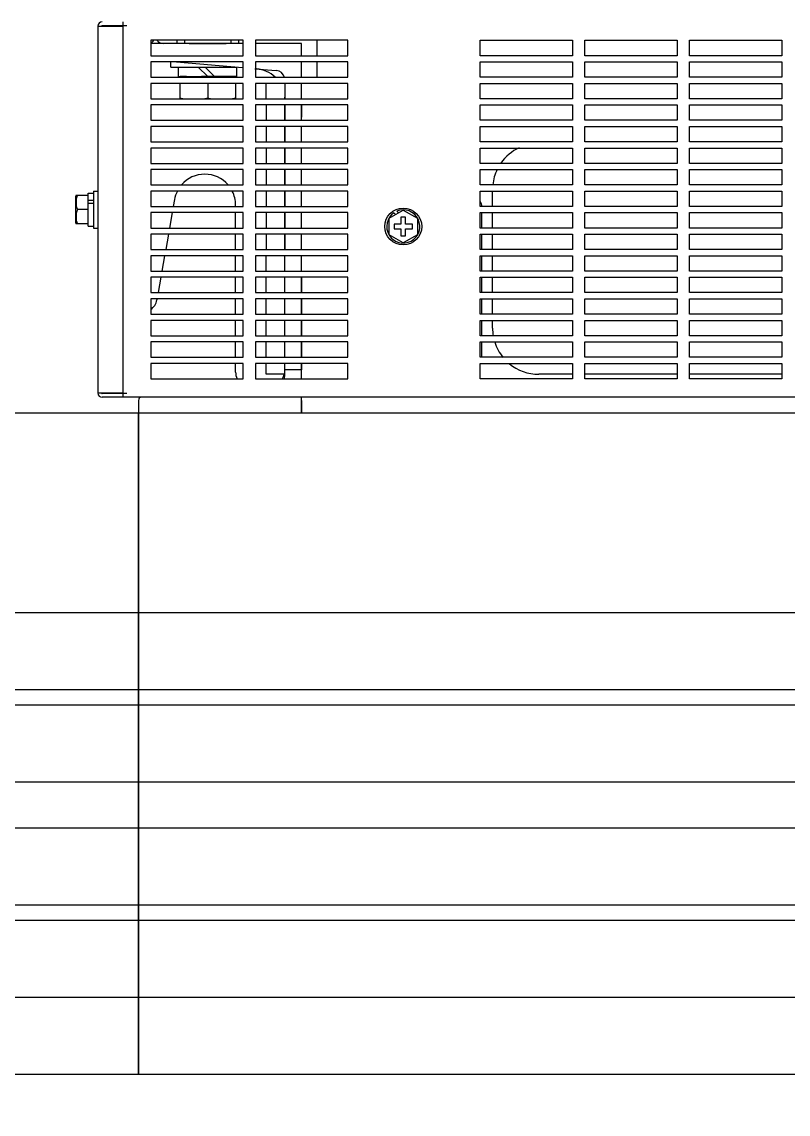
# Model space of a CAD drawing. Extents: x 61367 to 140945, y -1257 to 25588.
# Drawn here: x 91439 to 91687.9, y 13743.5 to 14098.4 of the extents above; entities that cross this region are included whole.
import ezdxf

# ---------------------------------------------------------------- set-up
doc = ezdxf.new("R2010")
doc.units = 0
doc.header["$MEASUREMENT"] = 0
doc.layers.get('0').update_dxf_attribs({"linetype": 'CONTINUOUS'})
for name, color, linetype in [('2401-00300-M6-16HWMC_0', 7, 'CONTINUOUS'), ('2401-00332-S-M12-30HM_0', 7, 'CONTINUOUS'), ('2404-00032-S-D12D24-P_0', 7, 'CONTINUOUS'), ('2404-00038-S-D12_0', 7, 'CONTINUOUS'), ('4212-73755_4_0', 7, 'CONTINUOUS'), ('4212-88600-1_0', 7, 'CONTINUOUS'), ('4212-88600-2_1_0', 7, 'CONTINUOUS'), ('4212-88600-4_0', 7, 'CONTINUOUS'), ('4212-88600-6_0', 7, 'CONTINUOUS'), ('4212-L0877_1_0', 7, 'CONTINUOUS'), ('4215-06931_0', 7, 'CONTINUOUS'), ('4215-06932_0', 7, 'CONTINUOUS'), ('4215-06934_0', 7, 'CONTINUOUS'), ('4215-07850_2_0', 7, 'CONTINUOUS'), ('CORNER_FITTING-1_041_0', 7, 'CONTINUOUS'), ('CORNER_FITTING-2_041_0', 7, 'CONTINUOUS')]:
    doc.layers.add(name, color=color, linetype=linetype)
doc.layers.add('THICK', color=7, linetype='CONTINUOUS', lineweight=0)

# ---------------------------------------------------------------- blocks, each defined once
blk = doc.blocks.new('RYHTHYT')
at = {"layer": '2401-00300-M6-16HWMC_0', "color": 7, "linetype": 'Continuous'}
for p, q in [((-33462.79, -69660.52), (-33462.79, -69651.81)), ((-33462.75, -69651.53), (-33458.79, -69651.53)), ((-33458.79, -69650.79), (-33457.14, -69650.79)), ((-33458.79, -69661.54), (-33458.79, -69650.79)), ((-33458.79, -69653.15), (-33457.14, -69653.15)), ((-33457.14, -69650.16), (-33455.69, -69650.16)), ((-33457.14, -69650.16), (-33457.14, -69662.16)), ((-33458.79, -69656.16), (-33462.27, -69656.16)), ((-33458.79, -69654.07), (-33457.14, -69654.07)), ((-33361.12, -69658.99), (-33356.49, -69656.31)), ((-33358.08, -69657.23), (-33358.59, -69656.72)), ((-33356.49, -69656.31), (-33351.85, -69658.99)), ((-33361.12, -69664.34), (-33361.12, -69658.99)), ((-33359.5, -69657.21), (-33358.97, -69657.74)), ((-33355.74, -69658.66), (-33357.24, -69658.66)), ((-33357.24, -69658.66), (-33357.24, -69660.91)), ((-33355.74, -69660.91), (-33355.74, -69658.66)), ((-33351.85, -69658.99), (-33351.85, -69664.34)), ((-33458.79, -69660.8), (-33462.75, -69660.8)), ((-33458.79, -69661.54), (-33457.14, -69661.54)), ((-33457.14, -69662.16), (-33455.69, -69662.16)), ((-33357.24, -69660.91), (-33359.49, -69660.91)), ((-33359.49, -69660.91), (-33359.49, -69662.41)), ((-33359.49, -69662.41), (-33357.24, -69662.41)), ((-33357.24, -69662.41), (-33357.24, -69664.66)), ((-33353.49, -69660.91), (-33355.74, -69660.91)), ((-33355.74, -69662.41), (-33353.49, -69662.41)), ((-33355.74, -69664.66), (-33355.74, -69662.41)), ((-33353.49, -69662.41), (-33353.49, -69660.91)), ((-33356.49, -69667.02), (-33361.12, -69664.34)), ((-33357.24, -69664.66), (-33355.74, -69664.66)), ((-33351.85, -69664.34), (-33356.49, -69667.02))]:
    blk.add_line(p, q, dxfattribs=at)
blk.add_circle((-33356.49, -69661.66), 6, dxfattribs=at)
for centre, radius, start, end in [((-33461.57, -69651.81), 1.22, 166.608, 180), ((-33356.49, -69661.66), 5.38, 124.1123, 112.9799), ((-33461.57, -69660.52), 1.22, 180, 193.392)]:
    blk.add_arc(centre, radius, start, end, dxfattribs=at)
for points, knots in [([(-33462.27, -69651.53), (-33462.52, -69651.84), (-33462.74, -69652.66), (-33462.76, -69653.85), (-33462.74, -69655.03), (-33462.52, -69655.86), (-33462.27, -69656.16)], [0, 0, 0, 0, 0.250791, 0.499999, 0.749207, 1, 1, 1, 1]), ([(-33462.27, -69656.16), (-33462.52, -69656.47), (-33462.74, -69657.3), (-33462.76, -69658.48), (-33462.74, -69659.67), (-33462.52, -69660.49), (-33462.27, -69660.8)], [0, 0, 0, 0, 0.250792, 0.5, 0.749207, 1, 1, 1, 1])]:
    blk.add_open_spline(points, degree=3, knots=knots, dxfattribs=at)
at = {"layer": '2401-00332-S-M12-30HM_0', "color": 7, "linetype": 'Continuous'}
for p, q in [((-33426.94, -69612.96), (-33428.99, -69612.96)), ((-33428.99, -69612.96), (-33428.99, -69613.16)), ((-33417.78, -69612.96), (-33422.06, -69612.96)), ((-33419.99, -69612.96), (-33419.99, -69613.16)), ((-33410.99, -69612.96), (-33413.05, -69612.96)), ((-33410.99, -69612.96), (-33410.99, -69613.16)), ((-33428.99, -69620.16), (-33428.99, -69615.16)), ((-33419.99, -69615.16), (-33419.99, -69619.96)), ((-33410.99, -69615.16), (-33410.99, -69620.16))]:
    blk.add_line(p, q, dxfattribs=at)
for centre, start, end in [((-33423.31, -69593.01), 258.0949, 260.4341), ((-33425.67, -69593.01), 279.5659, 281.9051), ((-33414.31, -69593.01), 258.0949, 260.4341), ((-33416.67, -69593.01), 279.5659, 281.9051)]:
    blk.add_arc(centre, 27.54, start, end, dxfattribs=at)
at = {"layer": '2404-00032-S-D12D24-P_0', "color": 7, "linetype": 'Continuous'}
for q in [(-33431.99, -69608.16), (-33410.71, -69609.86)]:
    blk.add_line((-33431.99, -69609.86), q, dxfattribs=at)
at = {"layer": '2404-00038-S-D12_0', "color": 7, "linetype": 'Continuous'}
for p, q in [((-33429.44, -69612.96), (-33429.44, -69609.86)), ((-33423.09, -69609.86), (-33419.99, -69612.96)), ((-33420.88, -69609.86), (-33417.78, -69612.96)), ((-33410.54, -69612.96), (-33410.54, -69609.88)), ((-33429.44, -69612.96), (-33428.99, -69612.96)), ((-33426.94, -69612.96), (-33422.06, -69612.96)), ((-33413.05, -69612.96), (-33417.78, -69612.96)), ((-33410.54, -69612.96), (-33410.99, -69612.96))]:
    blk.add_line(p, q, dxfattribs=at)
at = {"layer": '4212-73755_4_0', "color": 7, "linetype": 'Continuous'}
blk.add_arc((-33439.49, -69599.66), 2.5, 293.852, 323.0199, dxfattribs=at)
at = {"layer": '4212-88600-1_0', "color": 7, "linetype": 'Continuous'}
for p, q in [((-33408.49, -69602.16), (-33438.49, -69602.16)), ((-33389.49, -69602.16), (-33404.49, -69602.16)), ((-33389.49, -69606.16), (-33389.49, -69602.16)), ((-33430.14, -69608.16), (-33408.65, -69610.05)), ((-33404.68, -69610.39), (-33397.73, -69611)), ((-33389.49, -69613.16), (-33389.49, -69608.16)), ((-33394.99, -69615.16), (-33394.99, -69620.16)), ((-33389.49, -69620.16), (-33389.49, -69615.16)), ((-33394.99, -69622.16), (-33394.99, -69627.16)), ((-33389.49, -69627.16), (-33389.49, -69622.16)), ((-33394.99, -69629.16), (-33394.99, -69634.16)), ((-33389.49, -69634.16), (-33389.49, -69629.16)), ((-33394.99, -69636.16), (-33394.99, -69641.16)), ((-33389.49, -69641.16), (-33389.49, -69636.16)), ((-33394.99, -69643.16), (-33394.99, -69648.16)), ((-33389.49, -69648.16), (-33389.49, -69643.16)), ((-33394.99, -69650.16), (-33394.99, -69655.16)), ((-33389.49, -69655.16), (-33389.49, -69650.16)), ((-33394.99, -69657.16), (-33394.99, -69662.16)), ((-33389.49, -69662.16), (-33389.49, -69657.16)), ((-33394.99, -69664.16), (-33394.99, -69669.16)), ((-33389.49, -69669.16), (-33389.49, -69664.16)), ((-33394.99, -69676.16), (-33394.99, -69671.16)), ((-33389.49, -69676.16), (-33389.49, -69671.16)), ((-33394.99, -69683.16), (-33394.99, -69678.16)), ((-33389.49, -69683.16), (-33389.49, -69678.16)), ((-33394.99, -69690.16), (-33394.99, -69685.16)), ((-33389.49, -69690.16), (-33389.49, -69685.16)), ((-33394.99, -69697.16), (-33394.99, -69692.16)), ((-33389.49, -69697.16), (-33389.49, -69692.16)), ((-33394.99, -69704.16), (-33394.99, -69699.16)), ((-33389.49, -69704.16), (-33389.49, -69699.16)), ((-33394.99, -69710.34), (-33394.99, -69706.16)), ((-33389.49, -69711.16), (-33389.49, -69706.16)), ((-33389.49, -69708.23), (-33394.99, -69708.23)), ((-33389.49, -69722.16), (-33389.49, -69717.16)), ((-33442.49, -69718.16), (-33442.49, -69722.16)), ((-33442.49, -69722.16), (-33389.49, -69722.16))]:
    blk.add_line(p, q, dxfattribs=at)
for centre, radius, start, end in [((-33397.99, -69613.99), 3, 16.0016, 85), ((-33397.99, -69710.34), 3, 344.0098, 0), ((-33441.49, -69718.16), 1, 95, 180)]:
    blk.add_arc(centre, radius, start, end, dxfattribs=at)
at = {"layer": '4212-88600-2_1_0', "color": 7, "linetype": 'Continuous'}
for p, q in [((-33389.49, -69622.16), (-33389.49, -69626.17)), ((-33327.49, -69655.16), (-33327.49, -69650.16)), ((-33327.49, -69662.16), (-33327.49, -69657.16)), ((-33327.49, -69669.16), (-33327.49, -69664.16)), ((-33327.49, -69676.16), (-33327.49, -69671.16)), ((-33389.49, -69678.16), (-33389.49, -69683.16)), ((-33327.49, -69683.16), (-33327.49, -69678.16)), ((-33389.49, -69685.16), (-33389.49, -69690.16)), ((-33327.49, -69690.16), (-33327.49, -69685.16)), ((-33389.49, -69692.16), (-33389.49, -69697.16)), ((-33327.49, -69694.66), (-33327.49, -69692.16)), ((-33389.49, -69699.16), (-33389.49, -69704.16)), ((-33389.49, -69706.16), (-33389.49, -69708.23)), ((-33301.49, -69709.66), (-33312.49, -69709.66)), ((-33267.49, -69709.66), (-33297.49, -69709.66)), ((-33233.49, -69709.66), (-33263.49, -69709.66)), ((-33389.49, -69718.16), (-33389.49, -69722.16)), ((-33389.49, -69722.16), (-32665.49, -69722.16))]:
    blk.add_line(p, q, dxfattribs=at)
for centre, start, end in [((-33312.49, -69649.66), 114.9111, 145.185), ((-33312.49, -69649.66), 154.1309, 174.1396), ((-33312.49, -69694.66), 180, 189.7122), ((-33312.49, -69694.66), 197.5452, 219.6682), ((-33312.49, -69694.66), 230.6116, 270)]:
    blk.add_arc(centre, 15, start, end, dxfattribs=at)
at = {"layer": '4212-88600-4_0', "color": 7, "linetype": 'Continuous'}
for p, q in [((-33400.99, -69620.16), (-33400.99, -69615.16)), ((-33394.99, -69620.16), (-33394.99, -69619.66)), ((-33400.99, -69622.16), (-33400.99, -69627.16)), ((-33394.99, -69627.16), (-33394.99, -69622.16)), ((-33400.99, -69629.16), (-33400.99, -69634.16)), ((-33394.99, -69634.16), (-33394.99, -69629.16)), ((-33400.99, -69636.16), (-33400.99, -69641.16)), ((-33394.99, -69641.16), (-33394.99, -69636.16)), ((-33400.99, -69643.16), (-33400.99, -69648.16)), ((-33394.99, -69648.16), (-33394.99, -69643.16)), ((-33400.99, -69650.16), (-33400.99, -69655.16)), ((-33394.99, -69655.16), (-33394.99, -69650.16)), ((-33400.99, -69657.16), (-33400.99, -69662.16)), ((-33394.99, -69662.16), (-33394.99, -69657.16)), ((-33400.99, -69664.16), (-33400.99, -69669.16)), ((-33394.99, -69669.16), (-33394.99, -69664.16)), ((-33400.99, -69676.16), (-33400.99, -69671.16)), ((-33394.99, -69676.16), (-33394.99, -69671.16)), ((-33400.99, -69683.16), (-33400.99, -69678.16)), ((-33394.99, -69683.16), (-33394.99, -69678.16)), ((-33400.99, -69690.16), (-33400.99, -69685.16)), ((-33394.99, -69690.16), (-33394.99, -69685.16)), ((-33400.99, -69697.16), (-33400.99, -69692.16)), ((-33394.99, -69697.16), (-33394.99, -69692.16)), ((-33400.99, -69704.16), (-33400.99, -69699.16)), ((-33394.99, -69704.16), (-33394.99, -69699.16)), ((-33400.99, -69709.66), (-33400.99, -69706.16)), ((-33394.99, -69709.66), (-33400.99, -69709.66))]:
    blk.add_line(p, q, dxfattribs=at)
at = {"layer": '4212-88600-6_0', "color": 7, "linetype": 'Continuous'}
for p, q in [((-33430.79, -69652.93), (-33431.18, -69655.16)), ((-33410.94, -69655.16), (-33410.94, -69654.66)), ((-33431.53, -69657.16), (-33432.41, -69662.16)), ((-33410.94, -69662.16), (-33410.94, -69657.16)), ((-33432.77, -69664.16), (-33433.65, -69669.16)), ((-33410.94, -69669.16), (-33410.94, -69664.16)), ((-33434, -69671.16), (-33434.88, -69676.16)), ((-33410.94, -69676.16), (-33410.94, -69671.16)), ((-33435.24, -69678.16), (-33436.12, -69683.16)), ((-33410.94, -69683.16), (-33410.94, -69678.16)), ((-33436.47, -69685.16), (-33436.53, -69685.53)), ((-33410.94, -69690.16), (-33410.94, -69685.16)), ((-33410.94, -69697.16), (-33410.94, -69692.16)), ((-33410.94, -69704.16), (-33410.94, -69699.16)), ((-33410.94, -69709.03), (-33410.94, -69706.16))]:
    blk.add_line(p, q, dxfattribs=at)
for centre, radius, start, end in [((-33404.99, -69620.4), 10, 46.6257, 85), ((-33420.94, -69654.66), 10, 40.7735, 139.2608), ((-33420.94, -69654.66), 10, 153.1145, 170), ((-33420.94, -69654.66), 10, 0, 26.8762), ((-33441.46, -69684.66), 5, 306.6746, 350), ((-33405.94, -69709.03), 5, 180, 205.3709), ((-33399.99, -69708.51), 5, 327.7107, 346.5857)]:
    blk.add_arc(centre, radius, start, end, dxfattribs=at)
at = {"layer": '4212-L0877_1_0', "color": 7, "linetype": 'Continuous'}
blk.add_arc((-33434.49, -69599.66), 2.5, 216.9796, 270, dxfattribs=at)
at = {"layer": '4215-06931_0', "color": 7, "linetype": 'Continuous'}
for p, q in [((-33454.29, -69596.36), (-33447.49, -69596.36)), ((-33455.69, -69596.56), (-33447.49, -69596.56)), ((-33455.69, -69596.56), (-33455.69, -69715.76)), ((-33455.69, -69715.76), (-33447.49, -69715.76)), ((-33447.49, -69715.96), (-33454.29, -69715.96)), ((-33447.49, -69717.16), (-33454.29, -69717.16))]:
    blk.add_line(p, q, dxfattribs=at)
for centre, radius, start, end in [((-33454.29, -69596.56), 1.4, 90, 180), ((-33454.29, -69596.56), 0.2, 90, 180), ((-33454.29, -69715.76), 1.4, 180, 270), ((-33454.29, -69715.76), 0.2, 180, 270)]:
    blk.add_arc(centre, radius, start, end, dxfattribs=at)
at = {"layer": '4215-06932_0', "color": 7, "linetype": 'Continuous'}
for p, q in [((-33330.99, -69662.16), (-33330.99, -69657.16)), ((-33330.99, -69669.16), (-33330.99, -69664.16)), ((-33330.99, -69676.16), (-33330.99, -69671.16)), ((-33330.99, -69683.16), (-33330.99, -69678.16)), ((-33330.99, -69690.16), (-33330.99, -69685.16)), ((-33330.99, -69697.16), (-33330.99, -69692.16)), ((-33330.99, -69704.16), (-33330.99, -69699.16))]:
    blk.add_line(p, q, dxfattribs=at)
blk.add_arc((-33333.99, -69655.16), 3, 0, 33.0692, dxfattribs=at)
at = {"layer": '4215-06934_0', "color": 7, "linetype": 'Continuous'}
for p, q in [((-33447.49, -69717.16), (-33447.49, -69595.16)), ((-33447.49, -69596.36), (-33446.29, -69596.36)), ((-33408.49, -69601.16), (-33438.49, -69601.16)), ((-33438.49, -69601.16), (-33438.49, -69606.16)), ((-33408.49, -69606.16), (-33408.49, -69601.16)), ((-33374.49, -69601.16), (-33404.49, -69601.16)), ((-33404.49, -69601.16), (-33404.49, -69606.16)), ((-33374.49, -69606.16), (-33374.49, -69601.16)), ((-33331.49, -69601.16), (-33301.49, -69601.16)), ((-33331.49, -69606.16), (-33331.49, -69601.16)), ((-33301.49, -69601.16), (-33301.49, -69606.16)), ((-33297.49, -69601.16), (-33267.49, -69601.16)), ((-33297.49, -69606.16), (-33297.49, -69601.16)), ((-33267.49, -69601.16), (-33267.49, -69606.16)), ((-33263.49, -69601.16), (-33233.49, -69601.16)), ((-33263.49, -69606.16), (-33263.49, -69601.16)), ((-33233.49, -69601.16), (-33233.49, -69606.16)), ((-33438.49, -69606.16), (-33408.49, -69606.16)), ((-33404.49, -69606.16), (-33374.49, -69606.16)), ((-33301.49, -69606.16), (-33331.49, -69606.16)), ((-33267.49, -69606.16), (-33297.49, -69606.16)), ((-33233.49, -69606.16), (-33263.49, -69606.16)), ((-33408.49, -69608.16), (-33438.49, -69608.16)), ((-33438.49, -69608.16), (-33438.49, -69613.16)), ((-33408.49, -69613.16), (-33408.49, -69608.16)), ((-33374.49, -69608.16), (-33404.49, -69608.16)), ((-33404.49, -69608.16), (-33404.49, -69613.16)), ((-33374.49, -69613.16), (-33374.49, -69608.16)), ((-33331.49, -69608.16), (-33301.49, -69608.16)), ((-33331.49, -69613.16), (-33331.49, -69608.16)), ((-33301.49, -69608.16), (-33301.49, -69613.16)), ((-33297.49, -69608.16), (-33267.49, -69608.16)), ((-33297.49, -69613.16), (-33297.49, -69608.16)), ((-33267.49, -69608.16), (-33267.49, -69613.16)), ((-33263.49, -69608.16), (-33233.49, -69608.16)), ((-33263.49, -69613.16), (-33263.49, -69608.16)), ((-33233.49, -69608.16), (-33233.49, -69613.16)), ((-33438.49, -69613.16), (-33408.49, -69613.16)), ((-33404.49, -69613.16), (-33374.49, -69613.16)), ((-33301.49, -69613.16), (-33331.49, -69613.16)), ((-33267.49, -69613.16), (-33297.49, -69613.16)), ((-33233.49, -69613.16), (-33263.49, -69613.16)), ((-33408.49, -69615.16), (-33438.49, -69615.16)), ((-33438.49, -69615.16), (-33438.49, -69620.16)), ((-33408.49, -69620.16), (-33408.49, -69615.16)), ((-33374.49, -69615.16), (-33404.49, -69615.16)), ((-33404.49, -69615.16), (-33404.49, -69620.16)), ((-33374.49, -69620.16), (-33374.49, -69615.16)), ((-33331.49, -69615.16), (-33301.49, -69615.16)), ((-33331.49, -69620.16), (-33331.49, -69615.16)), ((-33301.49, -69615.16), (-33301.49, -69620.16)), ((-33297.49, -69615.16), (-33267.49, -69615.16)), ((-33297.49, -69620.16), (-33297.49, -69615.16)), ((-33267.49, -69615.16), (-33267.49, -69620.16)), ((-33263.49, -69615.16), (-33233.49, -69615.16)), ((-33263.49, -69620.16), (-33263.49, -69615.16)), ((-33233.49, -69615.16), (-33233.49, -69620.16)), ((-33438.49, -69620.16), (-33408.49, -69620.16)), ((-33404.49, -69620.16), (-33374.49, -69620.16)), ((-33301.49, -69620.16), (-33331.49, -69620.16)), ((-33267.49, -69620.16), (-33297.49, -69620.16)), ((-33233.49, -69620.16), (-33263.49, -69620.16)), ((-33408.49, -69622.16), (-33438.49, -69622.16)), ((-33438.49, -69622.16), (-33438.49, -69627.16)), ((-33408.49, -69627.16), (-33408.49, -69622.16)), ((-33374.49, -69622.16), (-33404.49, -69622.16)), ((-33404.49, -69622.16), (-33404.49, -69627.16)), ((-33374.49, -69627.16), (-33374.49, -69622.16)), ((-33331.49, -69622.16), (-33301.49, -69622.16)), ((-33331.49, -69627.16), (-33331.49, -69622.16)), ((-33301.49, -69622.16), (-33301.49, -69627.16)), ((-33297.49, -69622.16), (-33267.49, -69622.16)), ((-33297.49, -69627.16), (-33297.49, -69622.16)), ((-33267.49, -69622.16), (-33267.49, -69627.16)), ((-33263.49, -69622.16), (-33233.49, -69622.16)), ((-33263.49, -69627.16), (-33263.49, -69622.16)), ((-33233.49, -69622.16), (-33233.49, -69627.16)), ((-33438.49, -69627.16), (-33408.49, -69627.16)), ((-33404.49, -69627.16), (-33374.49, -69627.16)), ((-33301.49, -69627.16), (-33331.49, -69627.16)), ((-33267.49, -69627.16), (-33297.49, -69627.16)), ((-33233.49, -69627.16), (-33263.49, -69627.16)), ((-33408.49, -69629.16), (-33438.49, -69629.16)), ((-33438.49, -69629.16), (-33438.49, -69634.16)), ((-33408.49, -69634.16), (-33408.49, -69629.16)), ((-33374.49, -69629.16), (-33404.49, -69629.16)), ((-33404.49, -69629.16), (-33404.49, -69634.16)), ((-33374.49, -69634.16), (-33374.49, -69629.16)), ((-33331.49, -69629.16), (-33301.49, -69629.16)), ((-33331.49, -69634.16), (-33331.49, -69629.16)), ((-33301.49, -69629.16), (-33301.49, -69634.16)), ((-33297.49, -69629.16), (-33267.49, -69629.16)), ((-33297.49, -69634.16), (-33297.49, -69629.16)), ((-33267.49, -69629.16), (-33267.49, -69634.16)), ((-33263.49, -69629.16), (-33233.49, -69629.16)), ((-33263.49, -69634.16), (-33263.49, -69629.16)), ((-33233.49, -69629.16), (-33233.49, -69634.16)), ((-33438.49, -69634.16), (-33408.49, -69634.16)), ((-33404.49, -69634.16), (-33374.49, -69634.16)), ((-33301.49, -69634.16), (-33331.49, -69634.16)), ((-33267.49, -69634.16), (-33297.49, -69634.16)), ((-33233.49, -69634.16), (-33263.49, -69634.16)), ((-33408.49, -69636.16), (-33438.49, -69636.16)), ((-33438.49, -69636.16), (-33438.49, -69641.16)), ((-33408.49, -69641.16), (-33408.49, -69636.16)), ((-33374.49, -69636.16), (-33404.49, -69636.16)), ((-33404.49, -69636.16), (-33404.49, -69641.16)), ((-33374.49, -69641.16), (-33374.49, -69636.16)), ((-33331.49, -69636.16), (-33301.49, -69636.16)), ((-33331.49, -69641.16), (-33331.49, -69636.16)), ((-33301.49, -69636.16), (-33301.49, -69641.16)), ((-33297.49, -69636.16), (-33267.49, -69636.16)), ((-33297.49, -69641.16), (-33297.49, -69636.16)), ((-33267.49, -69636.16), (-33267.49, -69641.16)), ((-33263.49, -69636.16), (-33233.49, -69636.16)), ((-33263.49, -69641.16), (-33263.49, -69636.16)), ((-33233.49, -69636.16), (-33233.49, -69641.16)), ((-33438.49, -69641.16), (-33408.49, -69641.16)), ((-33404.49, -69641.16), (-33374.49, -69641.16)), ((-33301.49, -69641.16), (-33331.49, -69641.16)), ((-33267.49, -69641.16), (-33297.49, -69641.16)), ((-33233.49, -69641.16), (-33263.49, -69641.16)), ((-33408.49, -69643.16), (-33438.49, -69643.16)), ((-33438.49, -69643.16), (-33438.49, -69648.16)), ((-33408.49, -69648.16), (-33408.49, -69643.16)), ((-33374.49, -69643.16), (-33404.49, -69643.16)), ((-33404.49, -69643.16), (-33404.49, -69648.16)), ((-33374.49, -69648.16), (-33374.49, -69643.16)), ((-33331.49, -69643.16), (-33301.49, -69643.16)), ((-33331.49, -69648.16), (-33331.49, -69643.16)), ((-33301.49, -69643.16), (-33301.49, -69648.16)), ((-33297.49, -69643.16), (-33267.49, -69643.16)), ((-33297.49, -69648.16), (-33297.49, -69643.16)), ((-33267.49, -69643.16), (-33267.49, -69648.16)), ((-33263.49, -69643.16), (-33233.49, -69643.16)), ((-33263.49, -69648.16), (-33263.49, -69643.16)), ((-33233.49, -69643.16), (-33233.49, -69648.16)), ((-33438.49, -69648.16), (-33408.49, -69648.16)), ((-33404.49, -69648.16), (-33374.49, -69648.16)), ((-33301.49, -69648.16), (-33331.49, -69648.16)), ((-33267.49, -69648.16), (-33297.49, -69648.16)), ((-33233.49, -69648.16), (-33263.49, -69648.16)), ((-33408.49, -69650.16), (-33438.49, -69650.16)), ((-33438.49, -69650.16), (-33438.49, -69655.16)), ((-33408.49, -69655.16), (-33408.49, -69650.16)), ((-33374.49, -69650.16), (-33404.49, -69650.16)), ((-33404.49, -69650.16), (-33404.49, -69655.16)), ((-33374.49, -69655.16), (-33374.49, -69650.16)), ((-33331.49, -69650.16), (-33301.49, -69650.16)), ((-33331.49, -69655.16), (-33331.49, -69650.16)), ((-33301.49, -69650.16), (-33301.49, -69655.16)), ((-33297.49, -69650.16), (-33267.49, -69650.16)), ((-33297.49, -69655.16), (-33297.49, -69650.16)), ((-33267.49, -69650.16), (-33267.49, -69655.16)), ((-33263.49, -69650.16), (-33233.49, -69650.16)), ((-33263.49, -69655.16), (-33263.49, -69650.16)), ((-33233.49, -69650.16), (-33233.49, -69655.16)), ((-33438.49, -69655.16), (-33408.49, -69655.16)), ((-33404.49, -69655.16), (-33374.49, -69655.16)), ((-33301.49, -69655.16), (-33331.49, -69655.16)), ((-33267.49, -69655.16), (-33297.49, -69655.16)), ((-33233.49, -69655.16), (-33263.49, -69655.16)), ((-33408.49, -69657.16), (-33438.49, -69657.16)), ((-33438.49, -69657.16), (-33438.49, -69662.16)), ((-33408.49, -69662.16), (-33408.49, -69657.16)), ((-33374.49, -69657.16), (-33404.49, -69657.16)), ((-33404.49, -69657.16), (-33404.49, -69662.16)), ((-33374.49, -69662.16), (-33374.49, -69657.16)), ((-33331.49, -69657.16), (-33301.49, -69657.16)), ((-33331.49, -69662.16), (-33331.49, -69657.16)), ((-33301.49, -69657.16), (-33301.49, -69662.16)), ((-33297.49, -69657.16), (-33267.49, -69657.16)), ((-33297.49, -69662.16), (-33297.49, -69657.16)), ((-33267.49, -69657.16), (-33267.49, -69662.16)), ((-33263.49, -69657.16), (-33233.49, -69657.16)), ((-33263.49, -69662.16), (-33263.49, -69657.16)), ((-33233.49, -69657.16), (-33233.49, -69662.16)), ((-33438.49, -69662.16), (-33408.49, -69662.16)), ((-33404.49, -69662.16), (-33374.49, -69662.16)), ((-33301.49, -69662.16), (-33331.49, -69662.16)), ((-33267.49, -69662.16), (-33297.49, -69662.16)), ((-33233.49, -69662.16), (-33263.49, -69662.16)), ((-33408.49, -69664.16), (-33438.49, -69664.16)), ((-33438.49, -69664.16), (-33438.49, -69669.16)), ((-33408.49, -69669.16), (-33408.49, -69664.16)), ((-33374.49, -69664.16), (-33404.49, -69664.16)), ((-33404.49, -69664.16), (-33404.49, -69669.16)), ((-33374.49, -69669.16), (-33374.49, -69664.16)), ((-33331.49, -69664.16), (-33301.49, -69664.16)), ((-33331.49, -69669.16), (-33331.49, -69664.16)), ((-33301.49, -69664.16), (-33301.49, -69669.16)), ((-33297.49, -69664.16), (-33267.49, -69664.16)), ((-33297.49, -69669.16), (-33297.49, -69664.16)), ((-33267.49, -69664.16), (-33267.49, -69669.16)), ((-33263.49, -69664.16), (-33233.49, -69664.16)), ((-33263.49, -69669.16), (-33263.49, -69664.16)), ((-33233.49, -69664.16), (-33233.49, -69669.16)), ((-33438.49, -69669.16), (-33408.49, -69669.16)), ((-33404.49, -69669.16), (-33374.49, -69669.16)), ((-33301.49, -69669.16), (-33331.49, -69669.16)), ((-33267.49, -69669.16), (-33297.49, -69669.16)), ((-33233.49, -69669.16), (-33263.49, -69669.16)), ((-33408.49, -69671.16), (-33438.49, -69671.16)), ((-33438.49, -69671.16), (-33438.49, -69676.16)), ((-33408.49, -69676.16), (-33408.49, -69671.16)), ((-33374.49, -69671.16), (-33404.49, -69671.16)), ((-33404.49, -69671.16), (-33404.49, -69676.16)), ((-33374.49, -69676.16), (-33374.49, -69671.16)), ((-33331.49, -69671.16), (-33301.49, -69671.16)), ((-33331.49, -69676.16), (-33331.49, -69671.16)), ((-33301.49, -69671.16), (-33301.49, -69676.16)), ((-33297.49, -69671.16), (-33267.49, -69671.16)), ((-33297.49, -69676.16), (-33297.49, -69671.16)), ((-33267.49, -69671.16), (-33267.49, -69676.16)), ((-33263.49, -69671.16), (-33233.49, -69671.16)), ((-33263.49, -69676.16), (-33263.49, -69671.16)), ((-33233.49, -69671.16), (-33233.49, -69676.16)), ((-33438.49, -69676.16), (-33408.49, -69676.16)), ((-33408.49, -69678.16), (-33438.49, -69678.16)), ((-33438.49, -69678.16), (-33438.49, -69683.16)), ((-33408.49, -69683.16), (-33408.49, -69678.16)), ((-33404.49, -69676.16), (-33374.49, -69676.16)), ((-33374.49, -69678.16), (-33404.49, -69678.16)), ((-33404.49, -69678.16), (-33404.49, -69683.16)), ((-33374.49, -69683.16), (-33374.49, -69678.16)), ((-33301.49, -69676.16), (-33331.49, -69676.16)), ((-33331.49, -69678.16), (-33301.49, -69678.16)), ((-33331.49, -69683.16), (-33331.49, -69678.16)), ((-33301.49, -69678.16), (-33301.49, -69683.16)), ((-33267.49, -69676.16), (-33297.49, -69676.16)), ((-33297.49, -69678.16), (-33267.49, -69678.16)), ((-33297.49, -69683.16), (-33297.49, -69678.16)), ((-33267.49, -69678.16), (-33267.49, -69683.16)), ((-33233.49, -69676.16), (-33263.49, -69676.16)), ((-33263.49, -69678.16), (-33233.49, -69678.16)), ((-33263.49, -69683.16), (-33263.49, -69678.16)), ((-33233.49, -69678.16), (-33233.49, -69683.16)), ((-33438.49, -69683.16), (-33408.49, -69683.16)), ((-33408.49, -69685.16), (-33438.49, -69685.16)), ((-33438.49, -69685.16), (-33438.49, -69690.16)), ((-33408.49, -69690.16), (-33408.49, -69685.16)), ((-33404.49, -69683.16), (-33374.49, -69683.16)), ((-33374.49, -69685.16), (-33404.49, -69685.16)), ((-33404.49, -69685.16), (-33404.49, -69690.16)), ((-33374.49, -69690.16), (-33374.49, -69685.16)), ((-33301.49, -69683.16), (-33331.49, -69683.16)), ((-33331.49, -69685.16), (-33301.49, -69685.16)), ((-33331.49, -69690.16), (-33331.49, -69685.16)), ((-33301.49, -69685.16), (-33301.49, -69690.16)), ((-33267.49, -69683.16), (-33297.49, -69683.16)), ((-33297.49, -69685.16), (-33267.49, -69685.16)), ((-33297.49, -69690.16), (-33297.49, -69685.16)), ((-33267.49, -69685.16), (-33267.49, -69690.16)), ((-33233.49, -69683.16), (-33263.49, -69683.16)), ((-33263.49, -69685.16), (-33233.49, -69685.16)), ((-33263.49, -69690.16), (-33263.49, -69685.16)), ((-33233.49, -69685.16), (-33233.49, -69690.16)), ((-33438.49, -69690.16), (-33408.49, -69690.16)), ((-33408.49, -69692.16), (-33438.49, -69692.16)), ((-33438.49, -69692.16), (-33438.49, -69697.16)), ((-33408.49, -69697.16), (-33408.49, -69692.16)), ((-33404.49, -69690.16), (-33374.49, -69690.16)), ((-33374.49, -69692.16), (-33404.49, -69692.16)), ((-33404.49, -69692.16), (-33404.49, -69697.16)), ((-33374.49, -69697.16), (-33374.49, -69692.16)), ((-33301.49, -69690.16), (-33331.49, -69690.16)), ((-33331.49, -69692.16), (-33301.49, -69692.16)), ((-33331.49, -69697.16), (-33331.49, -69692.16)), ((-33301.49, -69692.16), (-33301.49, -69697.16)), ((-33267.49, -69690.16), (-33297.49, -69690.16)), ((-33297.49, -69692.16), (-33267.49, -69692.16)), ((-33297.49, -69697.16), (-33297.49, -69692.16)), ((-33267.49, -69692.16), (-33267.49, -69697.16)), ((-33233.49, -69690.16), (-33263.49, -69690.16)), ((-33263.49, -69692.16), (-33233.49, -69692.16)), ((-33263.49, -69697.16), (-33263.49, -69692.16)), ((-33233.49, -69692.16), (-33233.49, -69697.16)), ((-33438.49, -69697.16), (-33408.49, -69697.16)), ((-33408.49, -69699.16), (-33438.49, -69699.16)), ((-33438.49, -69699.16), (-33438.49, -69704.16)), ((-33408.49, -69704.16), (-33408.49, -69699.16)), ((-33404.49, -69697.16), (-33374.49, -69697.16)), ((-33374.49, -69699.16), (-33404.49, -69699.16)), ((-33404.49, -69699.16), (-33404.49, -69704.16)), ((-33374.49, -69704.16), (-33374.49, -69699.16)), ((-33301.49, -69697.16), (-33331.49, -69697.16)), ((-33331.49, -69699.16), (-33301.49, -69699.16)), ((-33331.49, -69704.16), (-33331.49, -69699.16)), ((-33301.49, -69699.16), (-33301.49, -69704.16)), ((-33267.49, -69697.16), (-33297.49, -69697.16)), ((-33297.49, -69699.16), (-33267.49, -69699.16)), ((-33297.49, -69704.16), (-33297.49, -69699.16)), ((-33267.49, -69699.16), (-33267.49, -69704.16)), ((-33233.49, -69697.16), (-33263.49, -69697.16)), ((-33263.49, -69699.16), (-33233.49, -69699.16)), ((-33263.49, -69704.16), (-33263.49, -69699.16)), ((-33233.49, -69699.16), (-33233.49, -69704.16)), ((-33438.49, -69704.16), (-33408.49, -69704.16)), ((-33408.49, -69706.16), (-33438.49, -69706.16)), ((-33438.49, -69706.16), (-33438.49, -69711.16)), ((-33408.49, -69711.16), (-33408.49, -69706.16)), ((-33404.49, -69704.16), (-33374.49, -69704.16)), ((-33374.49, -69706.16), (-33404.49, -69706.16)), ((-33404.49, -69706.16), (-33404.49, -69711.16)), ((-33374.49, -69711.16), (-33374.49, -69706.16)), ((-33301.49, -69704.16), (-33331.49, -69704.16)), ((-33331.49, -69706.16), (-33301.49, -69706.16)), ((-33331.49, -69711.16), (-33331.49, -69706.16)), ((-33301.49, -69706.16), (-33301.49, -69711.16)), ((-33267.49, -69704.16), (-33297.49, -69704.16)), ((-33297.49, -69706.16), (-33267.49, -69706.16)), ((-33297.49, -69711.16), (-33297.49, -69706.16)), ((-33267.49, -69706.16), (-33267.49, -69711.16)), ((-33233.49, -69704.16), (-33263.49, -69704.16)), ((-33263.49, -69706.16), (-33233.49, -69706.16)), ((-33263.49, -69711.16), (-33263.49, -69706.16)), ((-33233.49, -69706.16), (-33233.49, -69711.16)), ((-33438.49, -69711.16), (-33408.49, -69711.16)), ((-33404.49, -69711.16), (-33374.49, -69711.16)), ((-33301.49, -69711.16), (-33331.49, -69711.16)), ((-33267.49, -69711.16), (-33297.49, -69711.16)), ((-33233.49, -69711.16), (-33263.49, -69711.16)), ((-33446.29, -69715.96), (-33447.49, -69715.96)), ((-32607.49, -69717.16), (-33447.49, -69717.16))]:
    blk.add_line(p, q, dxfattribs=at)
at = {"layer": '4215-07850_2_0', "color": 7, "linetype": 'Continuous'}
for p, q in [((-33384.49, -69606.16), (-33384.49, -69601.16)), ((-33384.49, -69613.16), (-33384.49, -69608.16))]:
    blk.add_line(p, q, dxfattribs=at)
at = {"layer": 'CORNER_FITTING-1_041_0', "color": 7, "linetype": 'Continuous'}
for p, q in [((-33429.99, -69601.16), (-33429.99, -69602.16)), ((-33427.49, -69601.16), (-33427.49, -69602.16)), ((-33425.99, -69602.16), (-33413.99, -69602.16)), ((-33412.49, -69601.16), (-33412.49, -69602.16)), ((-33409.99, -69601.16), (-33409.99, -69602.16))]:
    blk.add_line(p, q, dxfattribs=at)
at = {"layer": 'CORNER_FITTING-2_041_0', "color": 7, "linetype": 'Continuous'}
blk.add_line((-33425.99, -69602.16), (-33413.99, -69602.16), dxfattribs=at)

msp = doc.modelspace()

# ---------------------------------------------------------------- linework, layer by layer
at = {"color": 2}
for points in [[(92811.692, 14371.442), (92811.692, 13831.442, -0.4142136), (92761.692, 13781.442), (91064.952, 13781.442, -0.4142136), (91014.952, 13831.442), (91014.952, 14463.439)], [(93696.692, 14371.442), (93696.692, 13831.442, -0.4142136), (93646.692, 13781.442), (91064.952, 13781.442, -0.4142136), (91014.952, 13831.442), (91014.952, 14463.439)], [(92786.692, 14371.442), (92786.692, 13831.442, -0.4142136), (92761.692, 13806.442), (91064.952, 13806.442, -0.4142136), (91039.952, 13831.442), (91039.952, 14463.439)], [(93671.692, 14371.442), (93671.692, 13831.442, -0.4142136), (93646.692, 13806.442), (91064.952, 13806.442, -0.4142136), (91039.952, 13831.442), (91039.952, 14463.439)], [(92743.692, 14371.442), (92743.692, 13861.442, -0.4142136), (92693.692, 13811.442), (91097.952, 13811.442, -0.4142136), (91047.952, 13861.442), (91047.952, 14463.439)], [(93628.692, 14371.442), (93628.692, 13861.442, -0.4142136), (93578.692, 13811.442), (91097.952, 13811.442, -0.4142136), (91047.952, 13861.442), (91047.952, 14463.439)], [(92718.692, 14371.442), (92718.692, 13861.442, -0.4142136), (92693.692, 13836.442), (91097.952, 13836.442, -0.4142136), (91072.952, 13861.442), (91072.952, 14463.439)], [(93603.692, 14371.442), (93603.692, 13861.442, -0.4142136), (93578.692, 13836.442), (91097.952, 13836.442, -0.4142136), (91072.952, 13861.442), (91072.952, 14463.439)], [(94581.692, 14371.442), (94581.692, 13831.442, -0.4142136), (94531.692, 13781.442), (91169.952, 13781.442, -0.4142136), (91119.952, 13831.442), (91119.952, 14463.439)], [(94556.692, 14371.442), (94556.692, 13831.442, -0.4142136), (94531.692, 13806.442), (91169.952, 13806.442, -0.4142136), (91144.952, 13831.442), (91144.952, 14463.439)], [(94513.692, 14371.442), (94513.692, 13861.442, -0.4142136), (94463.692, 13811.442), (91202.952, 13811.442, -0.4142136), (91152.952, 13861.442), (91152.952, 14463.439)], [(94488.692, 14371.442), (94488.692, 13861.442, -0.4142136), (94463.692, 13836.442), (91202.952, 13836.442, -0.4142136), (91177.952, 13861.442), (91177.952, 14463.439)], [(91945.192, 14372.438), (91945.192, 13901.442, -0.4142136), (91895.192, 13851.442), (91286.952, 13851.442, -0.4142136), (91236.952, 13901.442), (91236.952, 14463.439)], [(91920.192, 14372.438), (91920.192, 13901.442, -0.4142136), (91895.192, 13876.442), (91286.952, 13876.442, -0.4142136), (91261.952, 13901.442), (91261.952, 14463.439)], [(91845.192, 14372.438), (91845.192, 13931.442, -0.4142136), (91795.192, 13881.442), (91319.952, 13881.442, -0.4142136), (91269.952, 13931.442), (91269.952, 14463.439)], [(91820.192, 14372.438), (91820.192, 13931.442, -0.4142136), (91795.192, 13906.442), (91319.952, 13906.442, -0.4142136), (91294.952, 13931.442), (91294.952, 14463.439)]]:
    msp.add_lwpolyline(points, format="xyb", dxfattribs=at)
at = {"color": 5}
for points in [[(91476.912, 13756.442), (90906.915, 13756.442), (90906.915, 13971.442), (91476.912, 13971.442)], [(94961.912, 13756.442), (91476.912, 13756.442), (91476.912, 13971.442), (94961.912, 13971.442)]]:
    msp.add_lwpolyline(points, close=True, dxfattribs=at)
at = {"layer": 'THICK', "lineweight": -3}
msp.add_lwpolyline([(85356.915, 13756.442), (85356.915, 13611.442), (85380.915, 13611.442), (85380.915, 13506.442), (97216.915, 13506.442), (97216.915, 13611.442), (97240.915, 13611.442), (97240.915, 13756.442)], close=True, dxfattribs=at)

# ---------------------------------------------------------------- block references
at = {"lineweight": -3}
msp.add_blockref('RYHTHYT', (124919.399, 83693.606), dxfattribs=at)

doc.saveas('drawing.dxf')
